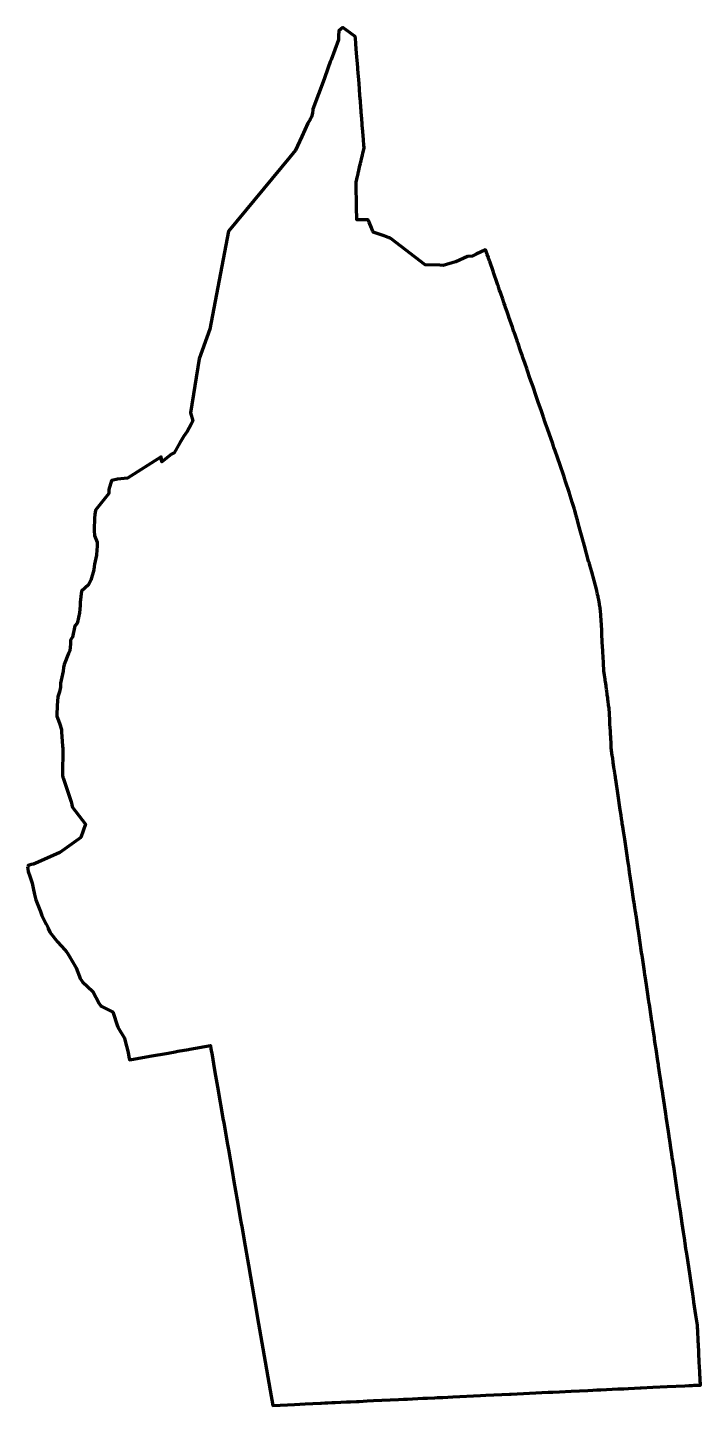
# Model space of a CAD drawing. Header units: metres. Extents: x 808090 to 808183, y 9157418 to 9157608.
import ezdxf

# ---------------------------------------------------------------- set-up
doc = ezdxf.new("R2010")
doc.units = ezdxf.units.M
doc.header["$MEASUREMENT"] = 0
doc.layers.add('2796-21201', color=1, linetype='Continuous')

msp = doc.modelspace()

# ---------------------------------------------------------------- linework, layer by layer
at = {"layer": '2796-21201', "color": 254, "lineweight": 70, "true_color": 0xcccccc}
msp.add_lwpolyline([(808090.41, 9157492.62), (808090.45, 9157492.32), (808090.49, 9157491.94), (808090.72, 9157491.29), (808091.05, 9157490.35), (808091.19, 9157489.63), (808091.39, 9157488.76), (808091.57, 9157488.01), (808092.2, 9157486.42), (808092.4, 9157485.85), (808092.98, 9157484.68), (808093.19, 9157484.25), (808093.26, 9157484.09), (808093.51, 9157483.57), (808094.53, 9157482.23), (808095.55, 9157481.11), (808095.8, 9157480.84), (808095.91, 9157480.67), (808096.21, 9157480.21), (808096.54, 9157479.66), (808097.14, 9157478.66), (808097.58, 9157477.46), (808097.68, 9157477.17), (808097.82, 9157476.99), (808098.01, 9157476.72), (808099.44, 9157475.37), (808100.28, 9157473.74), (808100.54, 9157473.42), (808100.58, 9157473.37), (808102.21, 9157472.52), (808102.24, 9157472.44), (808102.78, 9157470.75), (808102.86, 9157470.49), (808102.88, 9157470.47), (808103.8, 9157468.92), (808103.86, 9157468.73), (808104.28, 9157466.96), (808104.34, 9157466.63), (808104.45, 9157466.14), (808104.5, 9157465.95), (808105.04, 9157466.04), (808107.31, 9157466.45), (808109.84, 9157466.89), (808110.78, 9157467.06), (808111.16, 9157467.13), (808112.62, 9157467.39), (808112.81, 9157467.42), (808115.64, 9157467.92), (808115.72, 9157467.45), (808115.87, 9157466.59), (808116.07, 9157465.4), (808116.27, 9157464.26), (808116.62, 9157462.24), (808117.42, 9157457.62), (808117.48, 9157457.31), (808117.97, 9157454.49), (808118.13, 9157453.57), (808118.64, 9157450.62), (808118.9, 9157449.14), (808119.34, 9157446.58), (808119.81, 9157443.88), (808119.86, 9157443.57), (808120.01, 9157442.7), (808120.31, 9157441.02), (808120.9, 9157437.61), (808121.69, 9157433.08), (808122.3, 9157429.52), (808122.9, 9157426.1), (808123.91, 9157420.3), (808124.26, 9157418.25), (808126.27, 9157418.35), (808127.25, 9157418.4), (808128.73, 9157418.47), (808130.86, 9157418.57), (808130.99, 9157418.58), (808131.51, 9157418.6), (808131.55, 9157418.6), (808131.71, 9157418.61), (808131.78, 9157418.61), (808131.84, 9157418.62), (808132.41, 9157418.64), (808132.85, 9157418.66), (808134.42, 9157418.74), (808134.79, 9157418.76), (808134.98, 9157418.77), (808135.8, 9157418.8), (808135.86, 9157418.81), (808136.08, 9157418.82), (808136.19, 9157418.82), (808137.28, 9157418.88), (808138.15, 9157418.92), (808141.61, 9157419.08), (808142.29, 9157419.11), (808142.86, 9157419.14), (808144.98, 9157419.24), (808145.38, 9157419.26), (808145.6, 9157419.27), (808146.61, 9157419.32), (808146.98, 9157419.34), (808147.73, 9157419.37), (808149.13, 9157419.44), (808152.92, 9157419.62), (808153.64, 9157419.66), (808154.77, 9157419.71), (808156.99, 9157419.82), (808157.17, 9157419.82), (808158.01, 9157419.86), (808162.28, 9157420.07), (808162.67, 9157420.09), (808162.92, 9157420.1), (808163.84, 9157420.14), (808165.42, 9157420.22), (808167.74, 9157420.33), (808168.41, 9157420.36), (808169, 9157420.39), (808169.55, 9157420.41), (808171.88, 9157420.53), (808172.17, 9157420.54), (808172.69, 9157420.56), (808173.32, 9157420.59), (808173.36, 9157420.6), (808175.03, 9157420.68), (808175.11, 9157420.68), (808176.7, 9157420.76), (808178.71, 9157420.85), (808181.14, 9157420.97), (808181.67, 9157420.99), (808181.81, 9157421), (808181.81, 9157421), (808181.83, 9157421), (808181.89, 9157421), (808182.02, 9157421.01), (808182.08, 9157421.01), (808182.12, 9157421.01), (808182.16, 9157421.02), (808182.36, 9157421.03), (808182.92, 9157421.05), (808183.28, 9157421.07), (808183.27, 9157421.24), (808183.27, 9157421.26), (808183.27, 9157421.41), (808183.26, 9157421.44), (808183.24, 9157421.96), (808183.23, 9157422.16), (808183.22, 9157422.42), (808183.21, 9157422.47), (808183.2, 9157422.68), (808183.19, 9157422.89), (808183.16, 9157423.57), (808183.12, 9157424.24), (808183, 9157426.74), (808182.98, 9157427.03), (808182.96, 9157427.59), (808182.93, 9157428.14), (808182.92, 9157428.21), (808182.91, 9157428.43), (808182.9, 9157428.75), (808182.89, 9157428.86), (808182.88, 9157429.08), (808182.87, 9157429.31), (808182.66, 9157430.7), (808182.39, 9157432.49), (808182.32, 9157433), (808182.28, 9157433.22), (808182.22, 9157433.65), (808182.13, 9157434.25), (808181.9, 9157435.82), (808181.8, 9157436.45), (808181.71, 9157437.08), (808181.52, 9157438.3), (808181.43, 9157438.91), (808181.35, 9157439.45), (808181.32, 9157439.63), (808181.28, 9157439.93), (808181.23, 9157440.24), (808181.21, 9157440.42), (808181.19, 9157440.54), (808181.11, 9157441.06), (808180.94, 9157442.17), (808180.85, 9157442.77), (808180.76, 9157443.37), (808180.51, 9157445.06), (808180.43, 9157445.57), (808180.39, 9157445.85), (808180.35, 9157446.15), (808180.28, 9157446.61), (808180.27, 9157446.69), (808180.03, 9157448.3), (808179.93, 9157448.93), (808179.84, 9157449.56), (808179.59, 9157451.21), (808179.52, 9157451.71), (808179.45, 9157452.16), (808179.44, 9157452.2), (808179.28, 9157453.26), (808179.25, 9157453.49), (808179.05, 9157454.81), (808179.01, 9157455.07), (808178.97, 9157455.33), (808178.96, 9157455.43), (808178.87, 9157456.05), (808178.56, 9157458.08), (808178.5, 9157458.49), (808178.31, 9157459.76), (808178.13, 9157460.94), (808178.03, 9157461.64), (808177.93, 9157462.31), (808177.86, 9157462.79), (808177.65, 9157464.18), (808177.55, 9157464.84), (808177.51, 9157465.08), (808177.48, 9157465.3), (808177.41, 9157465.78), (808177.16, 9157467.44), (808177.05, 9157468.15), (808176.95, 9157468.82), (808176.92, 9157469.05), (808176.72, 9157470.38), (808176.61, 9157471.12), (808176.59, 9157471.24), (808176.49, 9157471.92), (808176.24, 9157473.58), (808176.18, 9157473.97), (808176.13, 9157474.31), (808176.03, 9157475.01), (808175.98, 9157475.35), (808175.83, 9157476.3), (808175.66, 9157477.48), (808175.63, 9157477.65), (808175.56, 9157478.14), (808175.27, 9157480.08), (808175.23, 9157480.33), (808175.17, 9157480.75), (808175.12, 9157481.1), (808175.07, 9157481.4), (808175.01, 9157481.78), (808174.72, 9157483.76), (808174.69, 9157483.95), (808174.39, 9157485.93), (808174.37, 9157486.07), (808174.35, 9157486.21), (808174.29, 9157486.6), (808174.24, 9157486.95), (808174.24, 9157486.96), (808174.13, 9157487.65), (808174.11, 9157487.82), (808173.77, 9157490.11), (808173.5, 9157491.86), (808173.44, 9157492.27), (808173.38, 9157492.71), (808173.35, 9157492.91), (808173.26, 9157493.47), (808173.16, 9157494.16), (808172.83, 9157496.39), (808172.66, 9157497.49), (808172.57, 9157498.13), (808172.5, 9157498.56), (808172.46, 9157498.85), (808172.46, 9157498.86), (808172.45, 9157498.88), (808172.43, 9157499.04), (808172.4, 9157499.22), (808172.33, 9157499.7), (808172.22, 9157500.45), (808171.87, 9157502.75), (808171.64, 9157504.32), (808171.59, 9157504.62), (808171.57, 9157504.81), (808171.55, 9157504.94), (808171.49, 9157505.29), (808171.48, 9157505.35), (808171.47, 9157505.48), (808171.45, 9157505.59), (808171.43, 9157505.68), (808171.4, 9157505.94), (808171.39, 9157505.99), (808171.34, 9157506.33), (808171.25, 9157506.98), (808171.17, 9157507.6), (808171.12, 9157507.95), (808170.98, 9157509.02), (808170.94, 9157509.68), (808170.91, 9157510.29), (808170.9, 9157510.47), (808170.88, 9157510.87), (808170.85, 9157511.32), (808170.79, 9157512.29), (808170.79, 9157512.39), (808170.78, 9157512.6), (808170.76, 9157512.85), (808170.67, 9157514.48), (808170.61, 9157514.9), (808170.54, 9157515.43), (808170.51, 9157515.65), (808170.48, 9157515.9), (808170.43, 9157516.31), (808170.41, 9157516.43), (808170.39, 9157516.57), (808170.38, 9157516.62), (808170.37, 9157516.69), (808170.36, 9157516.81), (808170.32, 9157517.1), (808170.27, 9157517.45), (808170.25, 9157517.6), (808170.18, 9157518.13), (808170.15, 9157518.3), (808170.13, 9157518.47), (808170.04, 9157519.03), (808169.95, 9157519.63), (808169.95, 9157519.63), (808169.9, 9157520.68), (808169.85, 9157521.62), (808169.82, 9157522.14), (808169.8, 9157522.47), (808169.78, 9157522.83), (808169.68, 9157524.62), (808169.67, 9157524.89), (808169.66, 9157525.05), (808169.65, 9157525.24), (808169.5, 9157527.95), (808169.5, 9157528), (808169.48, 9157528.07), (808169.46, 9157528.18), (808169.46, 9157528.22), (808169.42, 9157528.47), (808169.41, 9157528.52), (808169.36, 9157528.8), (808169.36, 9157528.84), (808169.35, 9157528.9), (808169.32, 9157529.02), (808169.3, 9157529.13), (808169.24, 9157529.45), (808169.17, 9157529.81), (808169.17, 9157529.81), (808169.15, 9157529.93), (808169.12, 9157530.04), (808169.05, 9157530.36), (808168.97, 9157530.72), (808168.97, 9157530.73), (808168.6, 9157532.08), (808168.27, 9157533.28), (808168.01, 9157534.2), (808167.95, 9157534.42), (808167.9, 9157534.61), (808167.85, 9157534.78), (808167.27, 9157536.9), (808167.13, 9157537.4), (808167.1, 9157537.51), (808167.07, 9157537.62), (808167.05, 9157537.71), (808166.78, 9157538.69), (808166.47, 9157539.82), (808166.31, 9157540.4), (808166.26, 9157540.56), (808166.21, 9157540.74), (808166.13, 9157541.02), (808166.13, 9157541.06), (808166.12, 9157541.09), (808166.09, 9157541.21), (808166.06, 9157541.34), (808166.06, 9157541.34), (808166.05, 9157541.38), (808166.04, 9157541.42), (808166, 9157541.55), (808165.96, 9157541.69), (808165.95, 9157541.73), (808165.94, 9157541.77), (808165.89, 9157541.92), (808165.85, 9157542.08), (808165.71, 9157542.51), (808165.59, 9157542.91), (808165.15, 9157544.3), (808164.68, 9157545.77), (808164.46, 9157546.42), (808164.27, 9157546.97), (808164.06, 9157547.58), (808163.9, 9157548.03), (808163.55, 9157549.05), (808163.23, 9157549.98), (808163.07, 9157550.45), (808163, 9157550.63), (808162.89, 9157550.96), (808162.18, 9157553.02), (808161.92, 9157553.78), (808161.82, 9157554.06), (808161.62, 9157554.63), (808161.3, 9157555.58), (808160.95, 9157556.58), (808160.61, 9157557.55), (808160.18, 9157558.8), (808159.75, 9157560.04), (808159.41, 9157561.02), (808159.3, 9157561.34), (808159.09, 9157561.98), (808158.78, 9157562.85), (808158.67, 9157563.17), (808158.51, 9157563.63), (808158.41, 9157563.92), (808158.21, 9157564.52), (808158.11, 9157564.79), (808158.04, 9157564.99), (808157.97, 9157565.21), (808157.84, 9157565.57), (808157.8, 9157565.7), (808157.75, 9157565.84), (808157.56, 9157566.38), (808157.55, 9157566.43), (808157.34, 9157567.04), (808156.85, 9157568.44), (808156.84, 9157568.48), (808156.79, 9157568.61), (808156.65, 9157569.04), (808156.34, 9157569.93), (808156.31, 9157570.01), (808156.2, 9157570.33), (808156.15, 9157570.47), (808155.99, 9157570.92), (808155.67, 9157571.86), (808155.56, 9157572.17), (808155.41, 9157572.62), (808155.39, 9157572.67), (808155.36, 9157572.76), (808155.32, 9157572.87), (808155.18, 9157573.28), (808154.77, 9157574.47), (808154.66, 9157574.79), (808154.2, 9157576.11), (808154.16, 9157576.23), (808154.03, 9157576.6), (808154.01, 9157576.67), (808153.86, 9157577.1), (808153.85, 9157577.14), (808153.63, 9157577.75), (808153.04, 9157577.47), (808152.31, 9157577.14), (808151.79, 9157576.86), (808151.14, 9157576.82), (808149.5, 9157576.06), (808149.49, 9157576.06), (808147.79, 9157575.57), (808147.3, 9157575.59), (808145.29, 9157575.64), (808140.55, 9157579.29), (808140.52, 9157579.31), (808140.5, 9157579.33), (808140.5, 9157579.34), (808140.43, 9157579.36), (808140.42, 9157579.37), (808140.34, 9157579.4), (808139.63, 9157579.65), (808138.11, 9157580.18), (808138.08, 9157580.27), (808137.88, 9157580.75), (808137.57, 9157581.53), (808137.51, 9157581.68), (808137.44, 9157581.84), (808137.44, 9157581.85), (808137.17, 9157581.85), (808137.14, 9157581.85), (808136.94, 9157581.85), (808135.86, 9157581.87), (808135.86, 9157581.99), (808135.86, 9157582.09), (808135.86, 9157582.11), (808135.85, 9157582.32), (808135.83, 9157583.19), (808135.8, 9157584.07), (808135.8, 9157584.36), (808135.8, 9157584.38), (808135.79, 9157584.64), (808135.79, 9157584.69), (808135.77, 9157585.88), (808135.75, 9157587.08), (808135.84, 9157587.47), (808135.85, 9157587.53), (808135.93, 9157587.86), (808136.02, 9157588.21), (808136.06, 9157588.39), (808136.06, 9157588.41), (808136.07, 9157588.44), (808136.07, 9157588.45), (808136.18, 9157588.89), (808136.18, 9157588.92), (808136.29, 9157589.35), (808136.36, 9157589.66), (808136.59, 9157590.64), (808136.63, 9157590.79), (808136.7, 9157591.07), (808136.86, 9157591.76), (808136.85, 9157591.84), (808136.83, 9157592.18), (808136.77, 9157592.89), (808136.68, 9157594.07), (808136.61, 9157594.9), (808136.6, 9157595.1), (808136.54, 9157595.8), (808136.47, 9157596.7), (808136.45, 9157596.99), (808136.42, 9157597.33), (808136.35, 9157598.27), (808136.29, 9157598.99), (808136.29, 9157599.05), (808136.16, 9157600.67), (808136, 9157602.66), (808136, 9157602.71), (808135.98, 9157602.89), (808135.83, 9157604.85), (808135.73, 9157606.13), (808135.66, 9157607.04), (808135.65, 9157607.09), (808135.65, 9157607.12), (808135.65, 9157607.15), (808135.14, 9157607.52), (808134.92, 9157607.68), (808133.93, 9157608.4), (808133.93, 9157608.4), (808133.37, 9157607.93), (808133.34, 9157607.28), (808133.32, 9157606.73), (808132.31, 9157603.97), (808132.19, 9157603.65), (808131.92, 9157602.91), (808131.33, 9157601.29), (808129.8, 9157597.12), (808129.8, 9157597.06), (808129.74, 9157596.59), (808129.61, 9157596.09), (808129.4, 9157595.72), (808129.37, 9157595.67), (808129.35, 9157595.64), (808129.1, 9157595.21), (808128.26, 9157593.37), (808127.69, 9157592.1), (808127.41, 9157591.5), (808126.56, 9157590.47), (808118.14, 9157580.29), (808115.58, 9157566.76), (808114.08, 9157562.68), (808112.9, 9157555.25), (808113.24, 9157554.15), (808112.98, 9157553.69), (808112.43, 9157552.68), (808111.99, 9157552.01), (808111.41, 9157551.11), (808110.64, 9157549.71), (808110.28, 9157549.53), (808108.95, 9157548.48), (808108.87, 9157549.16), (808104.21, 9157546.22), (808102.84, 9157546.07), (808102.05, 9157545.9), (808101.98, 9157545.88), (808101.61, 9157544.65), (808101.62, 9157544.25), (808101.63, 9157544.08), (808099.78, 9157541.82), (808099.71, 9157541.21), (808099.65, 9157540.68), (808099.59, 9157539.14), (808099.59, 9157538.97), (808099.67, 9157538.31), (808100.02, 9157537.39), (808100, 9157536.79), (808099.98, 9157536.35), (808099.95, 9157535.57), (808099.67, 9157534.34), (808099.61, 9157533.98), (808099.55, 9157533.59), (808099.14, 9157532.14), (808098.84, 9157531.52), (808097.84, 9157530.61), (808097.69, 9157529.04), (808097.66, 9157528.66), (808097.6, 9157527.64), (808097.3, 9157526.33), (808097.29, 9157526.27), (808096.94, 9157525.85), (808096.63, 9157524.28), (808096.49, 9157524.08), (808096.36, 9157523.88), (808096.32, 9157523.37), (808096.23, 9157522.4), (808096.05, 9157522.03), (808095.46, 9157520.51), (808095.36, 9157520.07), (808095.33, 9157519.59), (808094.94, 9157517.93), (808094.97, 9157517.38), (808094.8, 9157516.73), (808094.61, 9157516.04), (808094.52, 9157514.86), (808094.49, 9157514.44), (808094.45, 9157513.93), (808094.46, 9157513.64), (808094.47, 9157513.37), (808094.81, 9157512.4), (808095.11, 9157511.54), (808095.11, 9157511.45), (808095.11, 9157511.23), (808095.25, 9157509.22), (808095.26, 9157508.89), (808095.26, 9157508.87), (808095.29, 9157508.54), (808095.24, 9157505.61), (808095.24, 9157505.57), (808095.23, 9157505.2), (808095.3, 9157504.95), (808095.33, 9157504.87), (808096.42, 9157501.53), (808096.51, 9157501.2), (808096.56, 9157500.85), (808098.42, 9157498.48), (808097.76, 9157496.64), (808097.46, 9157496.42), (808094.89, 9157494.57), (808091.89, 9157493.24), (808091.23, 9157492.95), (808090.96, 9157492.89), (808090.88, 9157492.91), (808090.76, 9157492.86), (808090.61, 9157492.81)], close=True, dxfattribs=at)

doc.saveas('drawing.dxf')
